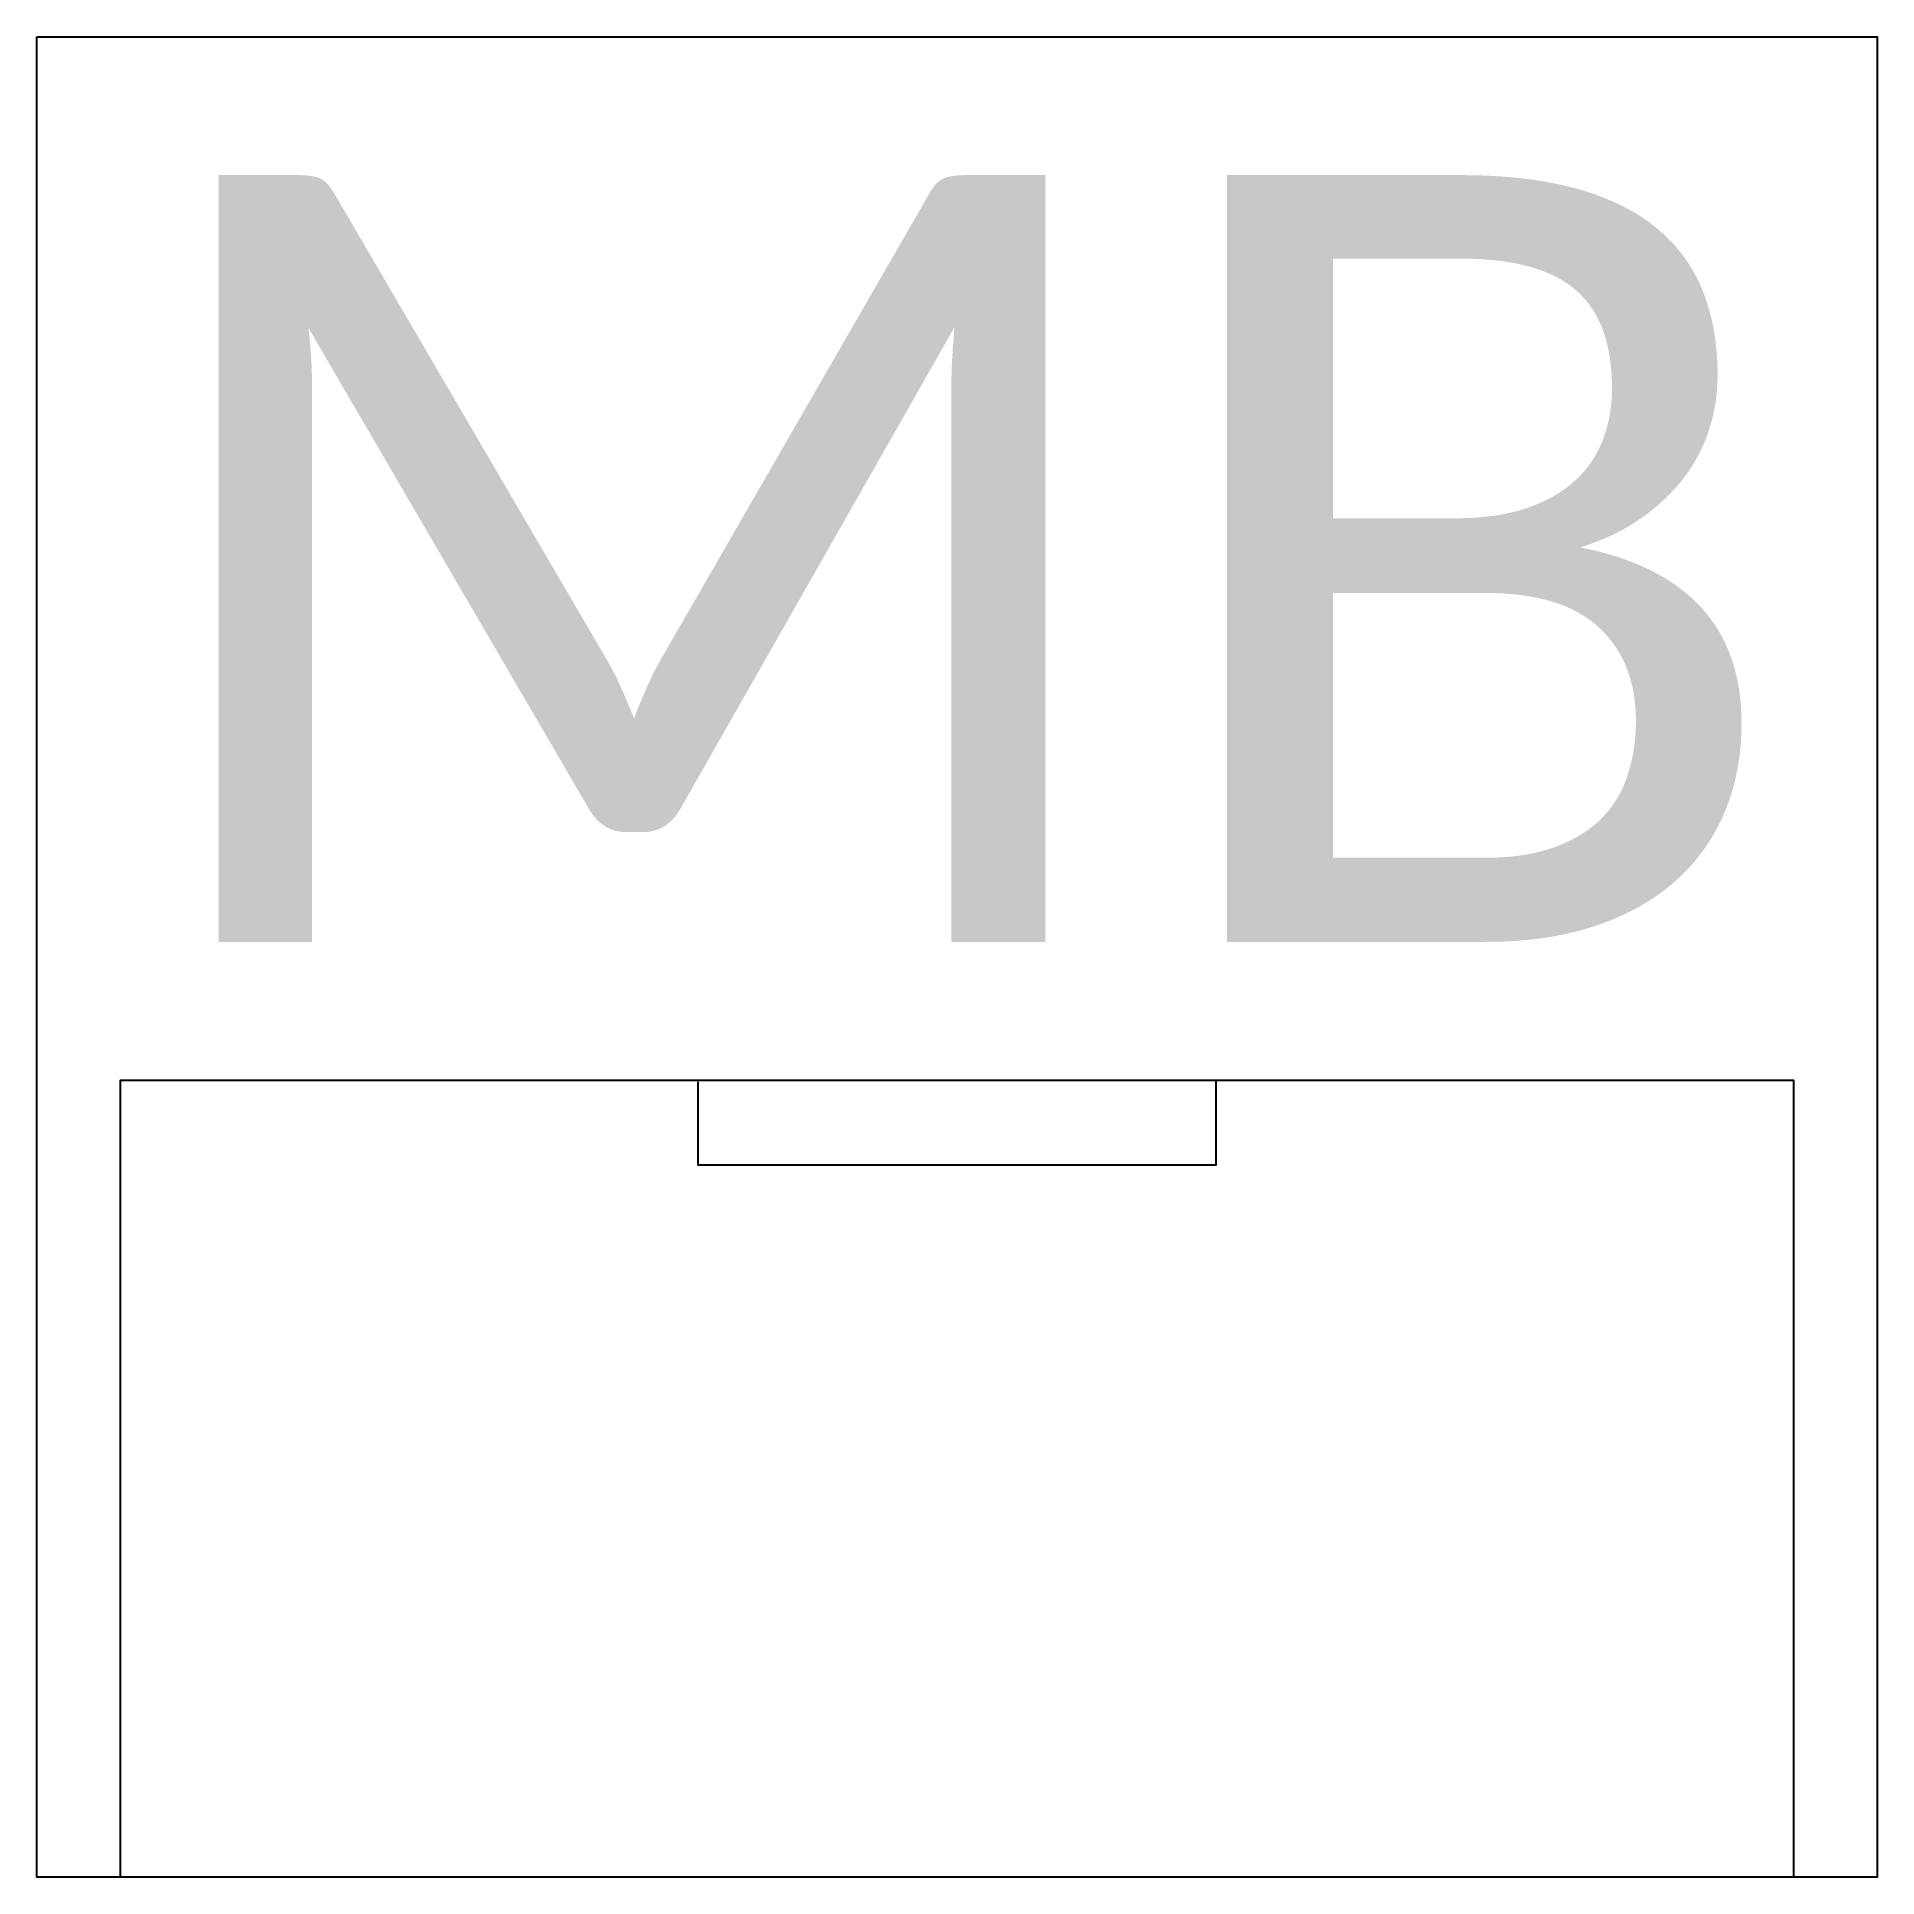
# Model space of a CAD drawing. Extents: x -1.08 to 1.08, y -1.08 to 1.08.
import ezdxf

# ---------------------------------------------------------------- set-up
doc = ezdxf.new("R2010")
doc.units = 0
doc.header["$MEASUREMENT"] = 0
doc.styles.add('EXISTING', font='calibrili.ttf')

msp = doc.modelspace()

# ---------------------------------------------------------------- linework, layer by layer
msp.add_lwpolyline([(-1.0802, 1.0802), (1.0802, 1.0802), (1.0802, -1.0802), (-1.0802, -1.0802)], close=True)
for points in [[(-0.9818, -1.0802), (-0.9818, -0.1446), (0.9818, -0.1446), (0.9818, -1.0802)], [(-0.3041, -0.1467), (-0.3041, -0.2439), (0.3041, -0.2439), (0.3041, -0.1446)]]:
    msp.add_lwpolyline(points)

# ---------------------------------------------------------------- texts
at = {"insert": (0, 0.4678), "char_height": 0.9, "width": 2.160339, "attachment_point": 5, "style": 'EXISTING'}
msp.add_mtext('MB', dxfattribs=at)

doc.saveas('drawing.dxf')
